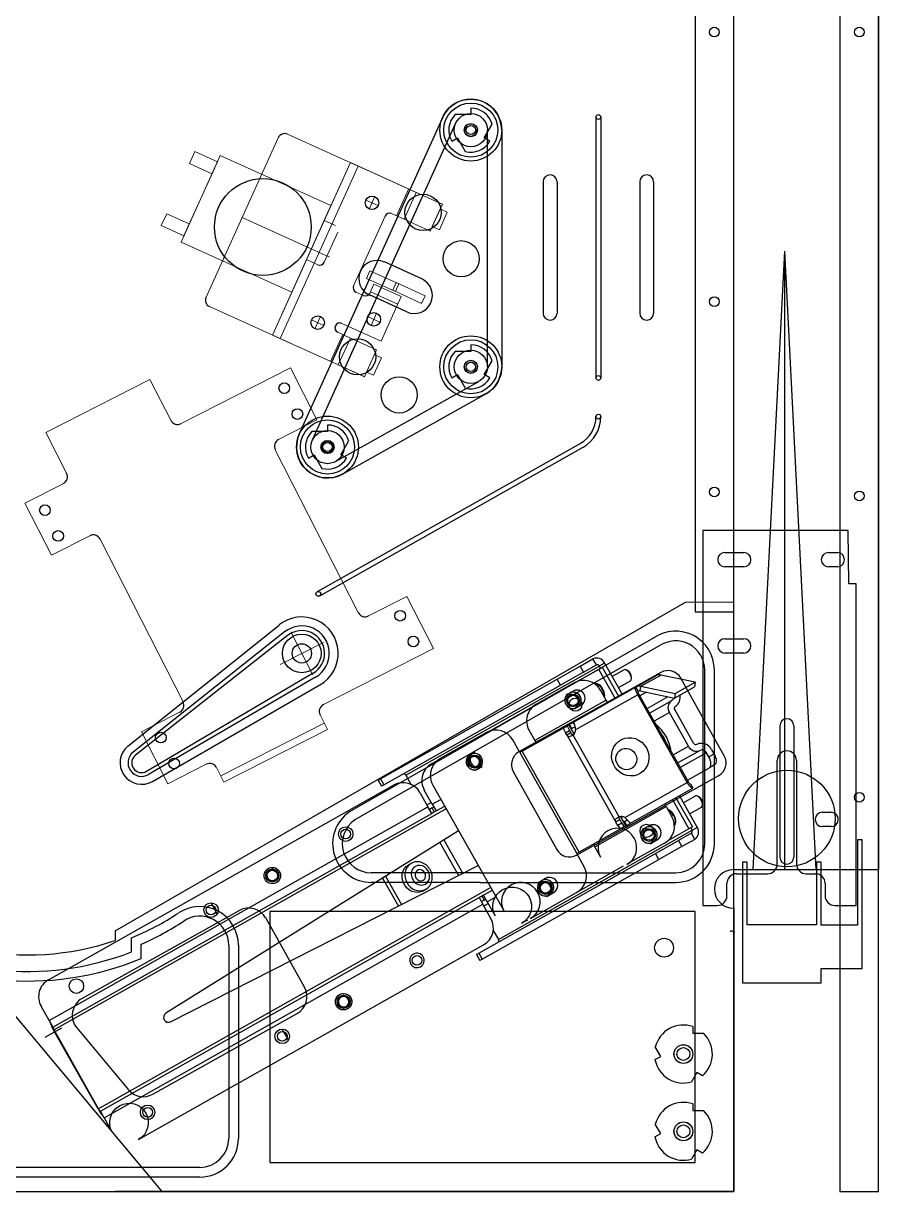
# Model space of a CAD drawing. Header units: metres. Extents: x 0 to 20.2, y 0 to 42.
# Drawn here: x 9.19 to 20.25, y 0 to 15.11 of the extents above; entities that cross this region are included whole.
import ezdxf

# ---------------------------------------------------------------- set-up
doc = ezdxf.new("R2010")
doc.units = ezdxf.units.M
for name, color, linetype in [('3_250BIT_500TAB', 5, 'Continuous'), ('5_250BIT_250SPEC', 5, 'Continuous'), ('6_125BIT_500DEP', 5, 'Continuous'), ('7_VCARVE_BIT', 5, 'Continuous'), ('7A_1250BALL', 5, 'Continuous'), ('DF_COMP', 4, 'Continuous'), ('X_ROLLOVER', 4, 'Continuous'), ('Z0_LOWERTHIRD', 4, 'Continuous'), ('Z0_TOPCOMP', 6, 'Continuous'), ('Z0_WOODOUTLINE', 5, 'Continuous'), ('Z_TATTOOMYSTIQUE', 37, 'Continuous')]:
    doc.layers.add(name, color=color, linetype=linetype)

msp = doc.modelspace()

# ---------------------------------------------------------------- linework, layer by layer
at = {"layer": '3_250BIT_500TAB', "color": 5, "linetype": 'Continuous', "lineweight": 25}
msp.add_circle((12.789, 6.963), 0.25, dxfattribs=at)
at = {"layer": '5_250BIT_250SPEC', "color": 5, "linetype": 'Continuous', "lineweight": 25}
for p, q in [((17.435, 6.716), (15.597, 5.689)), ((18.253, 5.637), (17.69, 6.644)), ((15.525, 5.433), (16.088, 4.426)), ((16.343, 4.354), (18.181, 5.381)), ((11.981, 3.636), (9.947, 2.498)), ((12.823, 2.643), (12.322, 3.54)), ((10.861, 1.26), (12.727, 2.303)), ((9.877, 2.12), (10.547, 1.318))]:
    msp.add_line(p, q, dxfattribs=at)
for centre, radius, start, end in [((17.526, 6.552), 0.188, 29.2093, 119.2093), ((15.689, 5.525), 0.188, 119.2093, -150.7907), ((18.089, 5.545), 0.188, -60.7907, 29.2093), ((16.252, 4.518), 0.188, -150.7907, -60.7907), ((12.103, 3.418), 0.25, 29.2092, 119.2092), ((12.605, 2.521), 0.25, -60.7908, 29.2092), ((10.069, 2.28), 0.25, 119.2092, -140.1104), ((10.739, 1.478), 0.25, -140.1104, -60.7908)]:
    msp.add_arc(centre, radius, start, end, dxfattribs=at)
at = {"layer": '6_125BIT_500DEP', "color": 5, "linetype": 'Continuous', "lineweight": 25}
for p, q in [((18.973, 6.027), (18.973, 4.327)), ((19.153, 6.027), (19.153, 4.327))]:
    msp.add_line(p, q, dxfattribs=at)
for centre in [(16.328, 6.3), (15.021, 5.563), (17.249, 4.667), (12.408, 4.089), (15.942, 3.93), (13.33, 2.456)]:
    msp.add_circle(centre, 0.085, dxfattribs=at)
for centre, start, end in [((19.063, 6.027), 0, 180), ((19.063, 4.327), 180, 0)]:
    msp.add_arc(centre, 0.09, start, end, dxfattribs=at)
at = {"layer": '7_VCARVE_BIT', "color": 5, "linetype": 'Continuous', "lineweight": 25}
for centre in [(13.357, 4.625), (11.615, 3.642), (14.278, 2.991), (12.536, 2.009), (10.795, 1.026)]:
    msp.add_circle(centre, 0.0625, dxfattribs=at)
at = {"layer": '7A_1250BALL', "color": 5, "linetype": 'Continuous', "lineweight": 25}
msp.add_circle((19.063, 4.827), 0.625, dxfattribs=at)
at = {"layer": 'DF_COMP', "color": 4, "linetype": 'Continuous', "lineweight": 25}
for p, q in [((18.57, 7.06), (18.57, 7.06)), ((18.57, 7.06), (18.57, 7.06)), ((19.035, 5.702), (19.035, 5.702)), ((19.035, 5.702), (19.035, 5.702)), ((18.332, 3.368), (18.329, 3.365)), ((18.34, 3.369), (18.332, 3.368)), ((18.351, 3.368), (18.34, 3.369)), ((18.363, 3.364), (18.351, 3.368)), ((18.376, 3.358), (18.363, 3.364)), ((18.386, 3.359), (18.377, 3.357)), ((18.387, 3.351), (18.386, 3.359)), ((9.679, 2.116), (9.463, 1.992))]:
    msp.add_line(p, q, dxfattribs=at)
at = {"layer": 'X_ROLLOVER', "color": 6, "linetype": 'Continuous', "lineweight": 25}
for p, q in [((10.542, 5.766), (12.495, 7.33)), ((12.566, 7.241), (10.606, 5.686)), ((12.605, 7.193), (10.637, 5.648)), ((12.936, 6.707), (10.78, 5.437)), ((12.967, 6.654), (10.805, 5.395)), ((10.856, 5.306), (13.024, 6.555))]:
    msp.add_line(p, q, dxfattribs=at)
msp.add_circle((12.789, 6.963), 0.125, dxfattribs=at)
for centre, radius, start, end in [((12.789, 6.963), 0.471, -60.073, 128.693), ((12.789, 6.963), 0.356, -60.073, 128.693), ((12.789, 6.963), 0.295, -60.073, 128.693), ((10.717, 5.548), 0.279, 128.693, -60.073), ((10.717, 5.548), 0.176, 128.693, -60.073), ((10.717, 5.548), 0.128, 128.693, -60.073)]:
    msp.add_arc(centre, radius, start, end, dxfattribs=at)
at = {"layer": 'Z0_LOWERTHIRD', "color": 4, "linetype": 'Continuous', "lineweight": 25}
for p, q in [((14.975, 13.932), (14.772, 13.932)), ((14.975, 14.017), (14.975, 13.932)), ((15.148, 13.632), (15.25, 13.808)), ((14.728, 13.59), (14.802, 13.632)), ((14.802, 13.632), (14.903, 13.456)), ((15.222, 13.59), (15.148, 13.632)), ((14.975, 10.955), (14.975, 10.87)), ((14.975, 10.87), (14.772, 10.87)), ((15.148, 10.57), (15.25, 10.746)), ((14.728, 10.527), (14.802, 10.57)), ((14.802, 10.57), (14.903, 10.394)), ((15.222, 10.527), (15.148, 10.57)), ((13.121, 9.832), (12.918, 9.832)), ((13.121, 9.917), (13.121, 9.832)), ((13.294, 9.532), (13.395, 9.708)), ((12.874, 9.49), (12.947, 9.532)), ((12.947, 9.532), (13.049, 9.356)), ((13.367, 9.49), (13.294, 9.532))]:
    msp.add_line(p, q, dxfattribs=at)
at = {"layer": 'Z0_LOWERTHIRD', "color": 34, "linetype": 'Continuous', "lineweight": 25}
for p, q in [((14.92, 13.804), (14.888, 13.709)), ((15.062, 13.755), (15.03, 13.66))]:
    msp.add_line(p, q, dxfattribs=at)
at = {"layer": 'Z0_LOWERTHIRD', "color": 6, "linetype": 'Continuous', "lineweight": 25}
for p, q in [((16.594, 13.901), (16.594, 10.526)), ((16.656, 13.901), (16.656, 10.526)), ((16.392, 9.68), (12.988, 7.759)), ((16.423, 9.626), (13.019, 7.705)), ((10.375, 3.375), (17.75, 7.625)), ((18.375, 0), (18.375, 7.625)), ((17.342, 7.162), (13.405, 4.912)), ((17.413, 7.059), (13.475, 4.809)), ((18, 4.5), (18, 6.75)), ((18.125, 4.5), (18.125, 6.75)), ((15.094, 4.125), (13.688, 4.125)), ((15.094, 4.125), (17.625, 4.125)), ((15.094, 4), (13.688, 4)), ((15.094, 4), (17.625, 4)), ((12.375, 3.625), (12.375, 0.375)), ((17.875, 3.625), (12.375, 3.625)), ((17.875, 0.375), (17.875, 3.625)), ((10.375, 3.375), (10.375, 3.25)), ((18.375, 3.375), (18.375, 0)), ((10.585, 3.1), (10.585, 3.283)), ((10.71, 3.016), (10.71, 3.2)), ((11.844, 3.188), (11.844, 2)), ((11.969, 3.188), (11.969, 2)), ((11.844, 2), (11.844, 0.688)), ((11.969, 2), (11.969, 0.688)), ((11.469, 0.312), (8.906, 0.312)), ((12.375, 0.375), (17.875, 0.375)), ((11.469, 0.188), (8.906, 0.188)), ((0, 0), (18.375, 0)), ((18.375, 0), (10.375, 0))]:
    msp.add_line(p, q, dxfattribs=at)
at = {"layer": 'Z0_LOWERTHIRD', "color": 4, "linetype": 'Continuous', "lineweight": 5}
for p, q in [((11.55, 11.57), (12.482, 13.632)), ((13.651, 13.205), (12.604, 13.678)), ((11.335, 13.299), (11.405, 13.454)), ((11.405, 13.454), (11.697, 13.322)), ((11.227, 12.282), (11.734, 13.404)), ((11.697, 13.322), (11.627, 13.167)), ((11.734, 13.404), (13.166, 12.756)), ((13.417, 13.311), (12.408, 11.081)), ((13.417, 13.311), (13.078, 12.563)), ((14.269, 12.925), (13.417, 13.311)), ((14.614, 12.769), (13.417, 13.311)), ((11.662, 13.245), (11.299, 12.442)), ((11.627, 13.167), (11.335, 13.299)), ((13.516, 13.266), (12.508, 11.036)), ((13.733, 12.871), (13.66, 12.711)), ((14.17, 12.97), (14.013, 12.623)), ((14.269, 12.925), (14.113, 12.578)), ((14.269, 12.925), (14.113, 12.578)), ((14.607, 12.772), (14.269, 12.925)), ((13.166, 12.756), (12.659, 11.635)), ((13.776, 12.755), (13.617, 12.827)), ((13.66, 12.711), (13.66, 12.711)), ((13.66, 12.711), (13.66, 12.711)), ((13.678, 12.751), (13.678, 12.751)), ((13.678, 12.751), (13.678, 12.751)), ((14.45, 12.426), (14.607, 12.772)), ((14.58, 12.713), (14.477, 12.485)), ((14.671, 12.672), (14.58, 12.713)), ((10.972, 12.496), (11.042, 12.651)), ((11.042, 12.651), (11.334, 12.519)), ((13.147, 12.09), (12.016, 12.601)), ((13.078, 12.563), (13.224, 12.497)), ((13.866, 12.62), (13.458, 11.719)), ((14.113, 12.578), (13.95, 12.652)), ((14.113, 12.578), (14.45, 12.426)), ((14.568, 12.444), (14.671, 12.672)), ((11.264, 12.364), (10.972, 12.496)), ((11.334, 12.519), (11.264, 12.364)), ((13.256, 12.413), (13.079, 12.022)), ((14.477, 12.485), (14.568, 12.444)), ((12.659, 11.635), (11.227, 12.282)), ((12.912, 12.196), (12.855, 12.221)), ((12.85, 12.057), (12.408, 11.081)), ((12.995, 11.991), (12.85, 12.057)), ((12.028, 11.909), (12.028, 11.909)), ((12.028, 11.909), (12.028, 11.909)), ((13.668, 11.624), (13.721, 11.741)), ((14.031, 11.481), (13.676, 11.642)), ((13.721, 11.741), (14.076, 11.581)), ((13.49, 11.635), (13.584, 11.593)), ((14.076, 11.581), (13.815, 11.003)), ((12.643, 10.975), (11.596, 11.448)), ((13.756, 11.363), (13.684, 11.203)), ((13.075, 11.205), (12.915, 11.277)), ((13.031, 11.321), (12.959, 11.161)), ((12.977, 11.2), (12.977, 11.2)), ((12.977, 11.2), (12.977, 11.2)), ((13.224, 11.2), (13.224, 11.2)), ((13.308, 11.232), (13.815, 11.003)), ((13.799, 11.247), (13.64, 11.319)), ((13.684, 11.203), (13.684, 11.203)), ((13.684, 11.203), (13.684, 11.203)), ((13.701, 11.242), (13.701, 11.242)), ((13.701, 11.242), (13.701, 11.242)), ((12.408, 11.081), (13.605, 10.539)), ((13.261, 10.695), (12.408, 11.081)), ((12.959, 11.161), (12.959, 11.161)), ((12.959, 11.161), (12.959, 11.161)), ((13.161, 10.74), (13.319, 11.087)), ((13.255, 11.116), (13.418, 11.042)), ((13.418, 11.042), (13.261, 10.695)), ((13.418, 11.042), (13.261, 10.695)), ((13.755, 10.889), (13.418, 11.042)), ((13.598, 10.542), (13.755, 10.889)), ((13.728, 10.83), (13.625, 10.602)), ((13.716, 10.56), (13.819, 10.788)), ((13.819, 10.788), (13.728, 10.83)), ((13.261, 10.695), (13.598, 10.542)), ((13.625, 10.602), (13.716, 10.56)), ((13.408, 10.571), (13.408, 10.571)), ((13.408, 10.571), (13.408, 10.571))]:
    msp.add_line(p, q, dxfattribs=at)
at = {"layer": 'Z0_LOWERTHIRD', "color": 5, "linetype": 'Continuous', "lineweight": 25}
for p, q in [((15.91, 13.063), (15.91, 11.363)), ((16.09, 13.063), (16.09, 11.363)), ((17.16, 13.063), (17.16, 11.363)), ((17.34, 13.063), (17.34, 11.363)), ((14.341, 11.807), (13.857, 12.026)), ((14.147, 11.38), (13.663, 11.599))]:
    msp.add_line(p, q, dxfattribs=at)
at = {"layer": 'Z0_LOWERTHIRD', "color": 6, "linetype": 'Continuous', "lineweight": 5}
for p, q in [((13.626, 11.813), (13.671, 11.912)), ((13.999, 11.644), (13.626, 11.813)), ((13.671, 11.912), (14.044, 11.744)), ((13.965, 11.66), (14.01, 11.759)), ((14.338, 11.491), (13.965, 11.66)), ((14.044, 11.744), (13.999, 11.644)), ((14.01, 11.759), (14.383, 11.59)), ((14.383, 11.59), (14.338, 11.491)), ((18.375, 7.625), (17.75, 7.625))]:
    msp.add_line(p, q, dxfattribs=at)
at = {"layer": 'Z0_LOWERTHIRD', "color": 2, "linetype": 'Continuous', "lineweight": 25}
for centre, radius in [((14.975, 13.732), 0.4), ((14.975, 13.732), 0.215), ((14.975, 10.67), 0.4), ((14.975, 10.67), 0.215), ((13.121, 9.632), 0.4), ((13.121, 9.632), 0.215)]:
    msp.add_circle(centre, radius, dxfattribs=at)
at = {"layer": 'Z0_LOWERTHIRD', "color": 6, "linetype": 'Continuous', "lineweight": 25}
for centre in [(14.975, 13.732), (14.975, 10.67), (13.121, 9.632)]:
    msp.add_circle(centre, 0.35, dxfattribs=at)
at = {"layer": 'Z0_LOWERTHIRD', "color": 4, "linetype": 'Continuous', "lineweight": 25}
for centre, radius in [((14.975, 13.732), 0.085), ((14.975, 13.732), 0.059), ((12.285, 12.479), 0.626), ((13.697, 12.791), 0.0876), ((13.72, 11.283), 0.0876), ((12.995, 11.241), 0.0876), ((14.975, 10.67), 0.085), ((14.975, 10.67), 0.059), ((12.562, 10.393), 0.069), ((12.732, 10.059), 0.069), ((13.121, 9.632), 0.085), ((13.121, 9.632), 0.059), ((9.467, 8.816), 0.069), ((9.637, 8.482), 0.069), ((14.061, 7.45), 0.069), ((14.232, 7.116), 0.069), ((10.966, 5.873), 0.069), ((11.137, 5.539), 0.069)]:
    msp.add_circle(centre, radius, dxfattribs=at)
at = {"layer": 'Z0_LOWERTHIRD', "color": 5, "linetype": 'Continuous', "lineweight": 25}
for centre, radius in [((14.975, 13.732), 0.0825), ((14.357, 12.668), 0.234), ((14.85, 12.068), 0.234), ((13.511, 10.799), 0.234), ((14.975, 10.67), 0.0825), ((14.048, 10.306), 0.234), ((13.121, 9.632), 0.0825)]:
    msp.add_circle(centre, radius, dxfattribs=at)
at = {"layer": 'Z0_LOWERTHIRD', "color": 37, "linetype": 'Continuous', "lineweight": 25}
msp.add_circle((13.121, 9.632), 0.075, dxfattribs=at)
at = {"layer": 'Z0_LOWERTHIRD', "color": 4, "linetype": 'Continuous', "lineweight": 25}
for centre, radius, start, end in [((14.975, 13.732), 0.285, 135.4321, -150), ((14.975, 13.732), 0.285, 15.4321, 90), ((12.566, 13.594), 0.0921, 65.6633, 155.6633), ((14.975, 13.732), 0.285, -104.5679, -30), ((13.924, 12.594), 0.0636, 65.6633, 155.6633), ((13.021, 12.049), 0.0636, -114.3367, -24.3367), ((13.516, 11.693), 0.0636, 155.6633, -114.3367), ((11.634, 11.532), 0.0921, 155.6633, -114.3367), ((13.61, 11.65), 0.0636, -114.3367, -24.3367), ((13.281, 11.174), 0.0636, 65.6633, -114.3367), ((14.975, 10.67), 0.285, 15.4321, 90), ((14.975, 10.67), 0.285, 135.4321, -150), ((14.975, 10.67), 0.285, -104.5679, -30), ((11.182, 10.025), 0.1, -153, -63), ((13.121, 9.632), 0.285, 135.4321, -150), ((13.121, 9.632), 0.285, 15.4321, 90), ((12.535, 9.641), 0.1, 117, -153), ((13.121, 9.632), 0.285, -104.5679, -30), ((9.657, 9.248), 0.1, -63, 27), ((10.091, 8.396), 0.1, 27, 117), ((13.607, 7.536), 0.1, -153, -63), ((11.164, 6.291), 0.1, -63, 27), ((13.114, 6.212), 0.1, 117, -153), ((11.598, 5.439), 0.1, 27, 117)]:
    msp.add_arc(centre, radius, start, end, dxfattribs=at)
at = {"layer": 'Z0_LOWERTHIRD', "color": 5, "linetype": 'Continuous', "lineweight": 25}
for centre, radius, start, end in [((16, 13.063), 0.09, 0, 180), ((17.25, 13.063), 0.09, 0, 180), ((13.76, 11.812), 0.234, 65.6633, -114.3367), ((14.244, 11.593), 0.234, -114.3367, 65.6633), ((16, 11.363), 0.09, 180, 0), ((17.25, 11.363), 0.09, 180, 0)]:
    msp.add_arc(centre, radius, start, end, dxfattribs=at)
at = {"layer": 'Z0_LOWERTHIRD', "color": 6, "linetype": 'Continuous', "lineweight": 25}
for centre, radius, start, end in [((16.197, 10.026), 0.397, -60.5615, 0), ((16.197, 10.026), 0.459, -60.5615, 0), ((17.625, 6.75), 0.5, 0, 124.439), ((17.625, 6.75), 0.375, 0, 124.439), ((13.688, 4.5), 0.5, 124.439, -90), ((13.688, 4.5), 0.375, 124.439, -90), ((17.625, 4.5), 0.5, -90, 0), ((17.625, 4.5), 0.375, -90, 0), ((9.246, 6.544), 3.482, -131.5331, -71.0868), ((11.469, 3.188), 0.5, 0, 123.5087), ((9.246, 6.544), 3.695, -123.9059, -68.7532), ((9.246, 6.544), 3.526, -67.6796, -56.4913), ((9.246, 6.544), 3.651, -66.3579, -56.4913), ((11.469, 3.188), 0.375, 0, 123.5087), ((9.246, 6.544), 3.82, -123.9059, -67.4648), ((11.469, 0.688), 0.375, -90, 0), ((11.469, 0.688), 0.5, -90, 0)]:
    msp.add_arc(centre, radius, start, end, dxfattribs=at)
at = {"layer": 'Z0_TOPCOMP', "color": 6, "linetype": 'Continuous', "lineweight": 25}
for p, q in [((19.75, 42), (19.75, 0)), ((20.25, 0), (20.25, 42)), ((17.875, 32), (17.875, 7.5)), ((18.375, 7.5), (18.375, 32)), ((17.875, 7.5), (18.375, 7.5)), ((19.75, 0), (20.25, 0))]:
    msp.add_line(p, q, dxfattribs=at)
at = {"layer": 'Z0_TOPCOMP', "color": 37, "linetype": 'Continuous', "lineweight": 25}
for p, q in [((12.756, 9.797), (14.611, 13.897)), ((15.375, 13.732), (15.375, 10.67)), ((13.316, 9.283), (15.17, 10.321))]:
    msp.add_line(p, q, dxfattribs=at)
at = {"layer": 'Z0_TOPCOMP', "color": 2, "linetype": 'Continuous', "lineweight": 25}
for p, q in [((12.756, 9.797), (14.611, 13.897)), ((14.779, 13.821), (12.925, 9.721)), ((15.19, 10.67), (15.19, 13.732)), ((15.375, 13.732), (15.375, 10.67)), ((13.226, 9.444), (15.08, 10.482)), ((13.316, 9.283), (15.17, 10.321))]:
    msp.add_line(p, q, dxfattribs=at)
at = {"layer": 'Z0_TOPCOMP', "color": 6, "linetype": 'Continuous', "lineweight": 25}
for centre in [(16.625, 13.901), (16.625, 10.526), (16.625, 10.026), (13.003, 7.732)]:
    msp.add_circle(centre, 0.0312, dxfattribs=at)
at = {"layer": 'Z0_TOPCOMP', "color": 37, "linetype": 'Continuous', "lineweight": 25}
for centre, start, end in [((14.975, 13.732), 0, 155.6633), ((14.975, 10.67), -60.7714, 0), ((13.121, 9.632), 155.6633, -60.7714)]:
    msp.add_arc(centre, 0.4, start, end, dxfattribs=at)
at = {"layer": 'Z0_WOODOUTLINE', "color": 5, "linetype": 'Continuous', "lineweight": 25}
for p, q in [((20.25, 42), (20.25, 4.165)), ((18.375, 4.165), (20.25, 4.165)), ((18.375, 3.665), (18.375, 0)), ((8.734, 2.684), (10.977, 0)), ((10.977, 0), (18.375, 0))]:
    msp.add_line(p, q, dxfattribs=at)
at = {"layer": 'Z0_WOODOUTLINE', "color": 6, "linetype": 'Continuous', "lineweight": 25}
for p in [(18.629, 4.165), (19.035, 4.165), (19.441, 4.165)]:
    msp.add_line(p, (19.035, 12.165), dxfattribs=at)
at = {"layer": 'Z0_WOODOUTLINE', "color": 4, "linetype": 'Continuous', "lineweight": 25}
for p, q in [((17.846, 2.135), (17.846, 2.05)), ((17.846, 2.05), (17.985, 2.05)), ((17.431, 1.75), (17.361, 1.871)), ((17.357, 1.708), (17.431, 1.75)), ((17.898, 1.54), (17.828, 1.42)), ((17.972, 1.498), (17.898, 1.54)), ((17.846, 1.135), (17.846, 1.05)), ((17.846, 1.05), (17.985, 1.05)), ((17.431, 0.75), (17.361, 0.871)), ((17.357, 0.708), (17.431, 0.75)), ((17.898, 0.54), (17.828, 0.42)), ((17.972, 0.498), (17.898, 0.54))]:
    msp.add_line(p, q, dxfattribs=at)
at = {"layer": 'Z0_WOODOUTLINE', "color": 5, "linetype": 'Continuous', "lineweight": 25}
for centre, radius in [((18.125, 15), 0.0625), ((20, 15), 0.0625), ((18.125, 11.513), 0.0625), ((18.125, 9.052), 0.0625), ((20, 9), 0.0625), ((20, 5.102), 0.0625), ((17.475, 3.155), 0.122), ((17.725, 1.78), 0.122), ((17.725, 0.78), 0.122)]:
    msp.add_circle(centre, radius, dxfattribs=at)
at = {"layer": 'Z0_WOODOUTLINE', "color": 4, "linetype": 'Continuous', "lineweight": 25}
for centre, radius in [((17.725, 1.78), 0.121), ((17.725, 1.78), 0.0835), ((17.725, 0.78), 0.121), ((17.725, 0.78), 0.0835)]:
    msp.add_circle(centre, radius, dxfattribs=at)
at = {"layer": 'Z0_WOODOUTLINE', "color": 5, "linetype": 'Continuous', "lineweight": 25}
msp.add_arc((18.375, 3.915), 0.25, 90, -90, dxfattribs=at)
at = {"layer": 'Z0_WOODOUTLINE', "color": 4, "linetype": 'Continuous', "lineweight": 25}
for centre, start, end in [((17.725, 1.78), 71.1354, 166.023), ((17.725, 1.78), -48.8646, 46.023), ((17.725, 1.78), -168.8646, -73.977), ((17.725, 0.78), 71.1354, 166.023), ((17.725, 0.78), -48.8646, 46.023), ((17.725, 0.78), -168.8646, -73.977)]:
    msp.add_arc(centre, 0.375, start, end, dxfattribs=at)
at = {"layer": 'Z_TATTOOMYSTIQUE', "color": 4, "linetype": 'Continuous', "lineweight": 5}
for p, q in [((12.641, 10.656), (11.228, 9.935)), ((12.641, 10.656), (12.984, 9.982)), ((9.478, 9.819), (10.825, 10.505)), ((10.825, 10.505), (11.093, 9.979)), ((12.489, 9.73), (12.984, 9.982)), ((9.746, 9.293), (9.478, 9.819)), ((13.518, 7.491), (12.446, 9.596)), ((9.703, 9.158), (9.208, 8.906)), ((9.551, 8.233), (9.208, 8.906)), ((9.551, 8.233), (10.046, 8.485)), ((11.253, 6.337), (10.18, 8.441)), ((14.148, 7.699), (13.653, 7.447)), ((14.491, 7.026), (14.148, 7.699)), ((13.068, 7.105), (12.51, 6.821)), ((12.931, 6.684), (12.647, 7.241)), ((13.068, 6.301), (14.491, 7.026)), ((11.209, 6.202), (10.714, 5.95)), ((11.74, 5.38), (13.078, 6.062)), ((13.12, 5.979), (13.025, 6.166)), ((11.057, 5.276), (10.714, 5.95)), ((11.782, 5.298), (13.12, 5.979)), ((11.057, 5.276), (11.552, 5.529)), ((11.687, 5.485), (11.782, 5.298))]:
    msp.add_line(p, q, dxfattribs=at)
at = {"layer": 'Z_TATTOOMYSTIQUE', "color": 4, "linetype": 'Continuous', "lineweight": 25}
for p, q in [((19.858, 8.552), (17.978, 8.552)), ((17.978, 8.552), (17.978, 3.702)), ((19.865, 7.862), (19.858, 8.552)), ((18.168, 8.175), (18.168, 8.175)), ((18.261, 8.267), (18.506, 8.267)), ((18.598, 8.175), (18.598, 8.175)), ((19.508, 8.175), (19.508, 8.175)), ((19.601, 8.267), (19.716, 8.267)), ((19.808, 8.175), (19.808, 8.175)), ((18.506, 8.082), (18.261, 8.082)), ((19.716, 8.082), (19.601, 8.082)), ((19.958, 7.862), (19.865, 7.862)), ((19.958, 3.702), (19.958, 7.862)), ((18.261, 7.152), (18.506, 7.152)), ((18.386, 7.197), (18.386, 7.197)), ((18.506, 6.967), (18.261, 6.967)), ((16.389, 6.797), (16.555, 6.891)), ((16.434, 6.719), (16.6, 6.813)), ((16.6, 6.813), (16.555, 6.891)), ((16.705, 6.838), (16.637, 6.799)), ((16.705, 6.838), (16.936, 6.428)), ((14.133, 5.387), (16.637, 6.799)), ((16.092, 6.63), (16.389, 6.797)), ((16.434, 6.719), (16.136, 6.551)), ((16.632, 6.756), (16.358, 6.602)), ((16.389, 6.797), (16.434, 6.719)), ((16.677, 6.782), (16.632, 6.756)), ((16.846, 6.377), (16.632, 6.756)), ((16.637, 6.799), (16.654, 6.769)), ((16.891, 6.403), (16.677, 6.782)), ((16.958, 6.75), (16.803, 6.663)), ((16.959, 6.751), (16.958, 6.75)), ((16.973, 6.753), (16.959, 6.751)), ((16.99, 6.747), (16.973, 6.753)), ((17.003, 6.741), (16.986, 6.749)), ((17.008, 6.733), (16.99, 6.747)), ((17.024, 6.714), (17.008, 6.733)), ((17.038, 6.691), (17.024, 6.714)), ((17.048, 6.667), (17.038, 6.691)), ((17.052, 6.643), (17.048, 6.667)), ((17.052, 6.632), (17.054, 6.651)), ((17.111, 6.527), (17.37, 6.673)), ((17.175, 6.537), (17.435, 6.683)), ((17.879, 6.59), (17.435, 6.683)), ((13.806, 5.34), (16.092, 6.63)), ((13.85, 5.261), (16.136, 6.551)), ((16.312, 6.582), (15.825, 6.307)), ((16.136, 6.551), (16.092, 6.63)), ((17.111, 6.527), (16.301, 6.07)), ((16.594, 6.573), (16.579, 6.568)), ((16.594, 6.573), (16.58, 6.568)), ((16.594, 6.573), (16.582, 6.569)), ((16.613, 6.57), (16.594, 6.573)), ((16.613, 6.57), (16.594, 6.573)), ((16.613, 6.57), (16.594, 6.573)), ((16.633, 6.559), (16.613, 6.57)), ((16.633, 6.559), (16.613, 6.57)), ((16.633, 6.559), (16.613, 6.57)), ((16.653, 6.542), (16.633, 6.559)), ((16.653, 6.542), (16.633, 6.559)), ((16.653, 6.542), (16.633, 6.559)), ((16.672, 6.518), (16.653, 6.542)), ((16.672, 6.519), (16.653, 6.542)), ((16.672, 6.519), (16.653, 6.542)), ((16.688, 6.492), (16.672, 6.519)), ((16.688, 6.492), (16.672, 6.519)), ((16.688, 6.492), (16.672, 6.518)), ((16.884, 6.52), (17.039, 6.607)), ((17.039, 6.607), (17.043, 6.611)), ((17.043, 6.611), (17.05, 6.624)), ((17.05, 6.624), (17.052, 6.643)), ((17.105, 6.515), (17.107, 6.523)), ((17.105, 6.504), (17.105, 6.515)), ((17.107, 6.491), (17.105, 6.504)), ((17.107, 6.523), (17.111, 6.527)), ((17.14, 6.475), (17.111, 6.527)), ((17.166, 6.478), (17.175, 6.537)), ((17.175, 6.537), (17.619, 6.444)), ((17.61, 6.385), (17.87, 6.532)), ((17.619, 6.444), (17.879, 6.59)), ((17.879, 6.59), (17.87, 6.532)), ((16.727, 6.356), (15.803, 5.835)), ((16.208, 6.425), (16.298, 6.476)), ((17.135, 6.426), (16.331, 5.972)), ((16.727, 6.356), (16.653, 6.487)), ((16.699, 6.464), (16.688, 6.492)), ((16.7, 6.464), (16.688, 6.492)), ((16.7, 6.464), (16.688, 6.492)), ((16.706, 6.436), (16.699, 6.464)), ((16.706, 6.436), (16.7, 6.464)), ((16.706, 6.436), (16.7, 6.464)), ((16.704, 6.397), (16.707, 6.412)), ((16.704, 6.397), (16.707, 6.412)), ((16.704, 6.397), (16.707, 6.412)), ((16.707, 6.412), (16.706, 6.436)), ((16.707, 6.412), (16.706, 6.436)), ((16.707, 6.412), (16.706, 6.436)), ((16.746, 6.321), (16.727, 6.356)), ((17.112, 6.476), (17.107, 6.491)), ((17.118, 6.46), (17.112, 6.476)), ((17.125, 6.443), (17.118, 6.46)), ((17.135, 6.426), (17.125, 6.443)), ((17.15, 6.434), (17.135, 6.426)), ((17.773, 5.293), (17.135, 6.426)), ((17.138, 6.47), (17.139, 6.473)), ((17.138, 6.466), (17.138, 6.47)), ((17.139, 6.461), (17.138, 6.466)), ((17.139, 6.473), (17.14, 6.475)), ((17.141, 6.455), (17.139, 6.461)), ((17.143, 6.448), (17.141, 6.455)), ((17.146, 6.441), (17.143, 6.448)), ((17.15, 6.434), (17.146, 6.441)), ((17.789, 5.302), (17.15, 6.434)), ((17.248, 6.461), (17.162, 6.412)), ((17.166, 6.478), (17.61, 6.385)), ((17.254, 6.249), (17.527, 6.403)), ((17.287, 6.191), (17.576, 6.354)), ((17.576, 6.354), (17.576, 6.354)), ((17.619, 6.444), (17.61, 6.385)), ((15.209, 5.953), (15.784, 6.278)), ((16.401, 6.293), (16.311, 6.243)), ((17.544, 6.197), (17.346, 6.086)), ((17.789, 5.762), (17.544, 6.197)), ((17.857, 5.8), (17.612, 6.235)), ((17.62, 6.276), (17.62, 6.276)), ((16.301, 6.07), (16.253, 6.043)), ((16.314, 6.047), (16.301, 6.07)), ((15.177, 5.938), (14.578, 5.601)), ((15.64, 5.697), (16.168, 5.995)), ((15.73, 5.966), (15.803, 5.835)), ((16.168, 5.995), (16.22, 6.025)), ((16.168, 5.995), (16.2, 5.937)), ((16.2, 5.937), (16.252, 5.966)), ((16.215, 5.909), (16.267, 5.938)), ((16.215, 5.909), (16.851, 4.781)), ((16.243, 6.037), (16.22, 6.025)), ((16.22, 6.025), (16.252, 5.966)), ((16.247, 6.04), (16.243, 6.037)), ((16.31, 5.918), (16.243, 6.037)), ((16.243, 6.037), (16.243, 6.037)), ((16.243, 6.037), (16.31, 5.918)), ((16.253, 6.043), (16.247, 6.04)), ((16.276, 5.987), (16.247, 6.04)), ((16.282, 5.991), (16.253, 6.043)), ((16.276, 5.987), (16.273, 5.985)), ((16.282, 5.991), (16.276, 5.987)), ((16.323, 6.014), (16.282, 5.991)), ((16.895, 4.848), (16.298, 5.906)), ((16.304, 5.929), (16.324, 5.94)), ((17.454, 5.896), (17.47, 5.869)), ((15.61, 5.68), (15.518, 5.843)), ((15.803, 5.835), (15.823, 5.801)), ((16.808, 5.712), (16.827, 5.754)), ((16.827, 5.754), (16.853, 5.792)), ((16.853, 5.792), (16.886, 5.823)), ((16.886, 5.823), (16.925, 5.848)), ((16.925, 5.848), (16.967, 5.864)), ((16.967, 5.864), (17.012, 5.871)), ((17.012, 5.871), (17.058, 5.87)), ((17.058, 5.87), (17.104, 5.86)), ((17.104, 5.86), (17.146, 5.841)), ((17.146, 5.841), (17.185, 5.815)), ((17.185, 5.815), (17.219, 5.781)), ((17.219, 5.781), (17.246, 5.742)), ((17.47, 5.869), (17.485, 5.841)), ((17.592, 5.65), (17.789, 5.762)), ((17.896, 5.786), (17.896, 5.786)), ((15.022, 5.684), (14.933, 5.634)), ((15.64, 5.697), (15.61, 5.68)), ((15.61, 5.68), (16.347, 4.374)), ((16.378, 4.391), (15.64, 5.697)), ((16.796, 5.62), (16.798, 5.667)), ((16.803, 5.573), (16.796, 5.62)), ((16.798, 5.667), (16.808, 5.712)), ((16.851, 5.614), (16.859, 5.648)), ((16.852, 5.579), (16.851, 5.614)), ((16.859, 5.648), (16.874, 5.678)), ((16.874, 5.678), (16.897, 5.703)), ((16.897, 5.703), (16.925, 5.722)), ((16.925, 5.722), (16.957, 5.732)), ((16.957, 5.732), (16.991, 5.734)), ((16.991, 5.734), (17.024, 5.728)), ((17.024, 5.728), (17.056, 5.712)), ((17.056, 5.712), (17.083, 5.69)), ((17.083, 5.69), (17.103, 5.662)), ((17.103, 5.662), (17.117, 5.629)), ((17.117, 5.629), (17.122, 5.595)), ((17.122, 5.595), (17.119, 5.56)), ((17.246, 5.742), (17.265, 5.699)), ((17.265, 5.699), (17.277, 5.653)), ((17.279, 5.606), (17.273, 5.559)), ((17.277, 5.653), (17.279, 5.606)), ((17.94, 5.708), (17.652, 5.545)), ((18.023, 5.678), (17.684, 5.487)), ((17.94, 5.708), (17.941, 5.708)), ((18.054, 5.624), (18.023, 5.678)), ((18.054, 5.624), (18.122, 5.662)), ((18.065, 5.602), (18.054, 5.624)), ((18.073, 5.58), (18.065, 5.602)), ((18.122, 5.662), (18.091, 5.717)), ((18.122, 5.662), (18.132, 5.64)), ((18.132, 5.64), (18.141, 5.618)), ((18.141, 5.618), (18.147, 5.596)), ((18.147, 5.596), (18.149, 5.576)), ((14.468, 5.535), (14.549, 5.581)), ((15.036, 5.451), (15.125, 5.501)), ((16.819, 5.528), (16.803, 5.573)), ((16.842, 5.487), (16.819, 5.528)), ((16.872, 5.451), (16.842, 5.487)), ((16.862, 5.546), (16.852, 5.579)), ((16.879, 5.515), (16.862, 5.546)), ((16.909, 5.42), (16.872, 5.451)), ((16.903, 5.489), (16.879, 5.515)), ((16.932, 5.47), (16.903, 5.489)), ((16.965, 5.459), (16.932, 5.47)), ((16.999, 5.457), (16.965, 5.459)), ((17.032, 5.463), (16.999, 5.457)), ((17.063, 5.478), (17.032, 5.463)), ((17.088, 5.5), (17.063, 5.478)), ((17.107, 5.528), (17.088, 5.5)), ((17.119, 5.56), (17.107, 5.528)), ((17.206, 5.441), (17.17, 5.413)), ((17.236, 5.475), (17.206, 5.441)), ((17.259, 5.515), (17.236, 5.475)), ((17.273, 5.559), (17.259, 5.515)), ((17.776, 5.324), (18.061, 5.484)), ((18.129, 5.522), (18.061, 5.484)), ((18.061, 5.484), (18.07, 5.492)), ((18.07, 5.492), (18.077, 5.504)), ((18.079, 5.558), (18.073, 5.58)), ((18.077, 5.504), (18.081, 5.52)), ((18.081, 5.538), (18.079, 5.558)), ((18.081, 5.52), (18.081, 5.538)), ((18.138, 5.531), (18.129, 5.522)), ((18.145, 5.542), (18.138, 5.531)), ((18.148, 5.558), (18.145, 5.542)), ((18.149, 5.576), (18.148, 5.558)), ((18.938, 4.237), (18.938, 5.577)), ((19.188, 5.577), (19.188, 4.237)), ((13.777, 5.323), (13.806, 5.34)), ((13.777, 5.323), (13.821, 5.245)), ((13.806, 5.34), (13.85, 5.261)), ((14.133, 5.387), (14.199, 5.269)), ((16.95, 5.398), (16.909, 5.42)), ((16.994, 5.383), (16.95, 5.398)), ((16.969, 4.839), (17.773, 5.293)), ((17.04, 5.377), (16.994, 5.383)), ((17.086, 5.38), (17.04, 5.377)), ((17.13, 5.392), (17.086, 5.38)), ((17.17, 5.413), (17.13, 5.392)), ((17.789, 5.302), (17.773, 5.293)), ((17.783, 5.277), (17.773, 5.293)), ((17.793, 5.295), (17.789, 5.302)), ((17.797, 5.289), (17.793, 5.295)), ((9.512, 2.74), (13.976, 5.258)), ((13.85, 5.261), (13.821, 5.245)), ((14.316, 5.163), (14.42, 4.979)), ((14.476, 5.011), (14.373, 5.195)), ((14.483, 5.26), (15.405, 3.627)), ((17.033, 4.761), (17.848, 5.221)), ((17.794, 5.261), (17.783, 5.277)), ((17.805, 5.247), (17.794, 5.261)), ((17.801, 5.284), (17.797, 5.289)), ((17.805, 5.279), (17.801, 5.284)), ((17.809, 5.276), (17.805, 5.279)), ((17.815, 5.236), (17.805, 5.247)), ((17.813, 5.273), (17.809, 5.276)), ((17.816, 5.272), (17.813, 5.273)), ((17.825, 5.227), (17.815, 5.236)), ((17.818, 5.273), (17.816, 5.272)), ((17.818, 5.273), (17.848, 5.221)), ((17.834, 5.222), (17.825, 5.227)), ((17.842, 5.219), (17.834, 5.222)), ((17.848, 5.221), (17.842, 5.219)), ((14.407, 5.002), (14.464, 5.034)), ((14.476, 5.011), (14.588, 5.074)), ((14.476, 5.011), (14.525, 4.925)), ((14.525, 4.925), (14.637, 4.988)), ((17.503, 4.98), (17.483, 5.015)), ((17.583, 5.071), (17.796, 4.692)), ((17.628, 5.096), (17.842, 4.718)), ((17.673, 5.122), (17.904, 4.712)), ((17.879, 5.117), (17.725, 5.03)), ((17.88, 5.118), (17.879, 5.117)), ((17.894, 5.12), (17.88, 5.118)), ((17.911, 5.114), (17.894, 5.12)), ((17.924, 5.108), (17.907, 5.116)), ((17.929, 5.1), (17.911, 5.114)), ((17.946, 5.081), (17.929, 5.1)), ((17.96, 5.058), (17.946, 5.081)), ((17.969, 5.034), (17.96, 5.058)), ((17.964, 4.978), (17.972, 4.991)), ((17.973, 5.01), (17.969, 5.034)), ((17.972, 4.991), (17.973, 5.01)), ((17.973, 4.999), (17.975, 5.018)), ((9.521, 2.215), (14.42, 4.979)), ((9.57, 2.129), (14.469, 4.893)), ((14.656, 4.953), (9.585, 2.092)), ((14.469, 4.893), (14.42, 4.979)), ((14.473, 4.964), (14.439, 4.945)), ((14.502, 4.912), (14.469, 4.893)), ((14.473, 4.964), (14.496, 4.977)), ((14.502, 4.912), (14.473, 4.964)), ((14.525, 4.925), (14.502, 4.912)), ((16.58, 4.459), (17.503, 4.98)), ((16.911, 4.852), (16.98, 4.731)), ((16.98, 4.731), (16.912, 4.852)), ((16.919, 4.84), (16.939, 4.851)), ((17.503, 4.98), (17.577, 4.849)), ((17.534, 4.937), (17.526, 4.939)), ((17.534, 4.937), (17.526, 4.939)), ((17.534, 4.937), (17.526, 4.939)), ((17.554, 4.926), (17.534, 4.937)), ((17.554, 4.926), (17.534, 4.937)), ((17.554, 4.926), (17.534, 4.937)), ((17.574, 4.909), (17.554, 4.926)), ((17.574, 4.909), (17.554, 4.926)), ((17.574, 4.909), (17.554, 4.926)), ((17.593, 4.885), (17.574, 4.909)), ((17.593, 4.885), (17.574, 4.909)), ((17.593, 4.886), (17.574, 4.909)), ((17.609, 4.859), (17.593, 4.886)), ((17.609, 4.859), (17.593, 4.885)), ((17.609, 4.859), (17.593, 4.885)), ((17.597, 4.864), (17.609, 4.838)), ((17.621, 4.831), (17.609, 4.859)), ((17.621, 4.831), (17.609, 4.859)), ((17.621, 4.831), (17.609, 4.859)), ((17.609, 4.838), (17.616, 4.812)), ((17.805, 4.887), (17.96, 4.974)), ((17.96, 4.974), (17.964, 4.978)), ((19.521, 4.907), (19.636, 4.907)), ((16.905, 4.689), (16.378, 4.391)), ((16.904, 4.811), (16.851, 4.782)), ((16.929, 4.768), (16.877, 4.738)), ((16.877, 4.738), (16.905, 4.689)), ((16.957, 4.718), (16.905, 4.689)), ((16.929, 4.768), (16.957, 4.718)), ((16.954, 4.785), (16.951, 4.783)), ((16.954, 4.785), (16.962, 4.789)), ((16.984, 4.733), (16.954, 4.785)), ((16.957, 4.718), (16.98, 4.731)), ((16.962, 4.789), (16.999, 4.81)), ((16.991, 4.737), (16.962, 4.789)), ((16.984, 4.733), (16.98, 4.731)), ((16.98, 4.731), (16.98, 4.731)), ((16.984, 4.733), (16.991, 4.737)), ((16.991, 4.737), (17.033, 4.761)), ((17.28, 4.734), (17.191, 4.684)), ((17.796, 4.692), (17.523, 4.538)), ((17.612, 4.771), (17.606, 4.763)), ((17.608, 4.745), (17.613, 4.747)), ((17.608, 4.744), (17.613, 4.747)), ((17.61, 4.746), (17.613, 4.747)), ((17.617, 4.789), (17.612, 4.771)), ((17.613, 4.747), (17.623, 4.76)), ((17.613, 4.747), (17.623, 4.76)), ((17.613, 4.747), (17.623, 4.76)), ((17.616, 4.812), (17.617, 4.789)), ((17.627, 4.803), (17.621, 4.831)), ((17.627, 4.803), (17.621, 4.831)), ((17.628, 4.803), (17.621, 4.831)), ((17.623, 4.76), (17.628, 4.779)), ((17.623, 4.76), (17.628, 4.779)), ((17.623, 4.76), (17.628, 4.779)), ((17.628, 4.779), (17.627, 4.803)), ((17.628, 4.779), (17.627, 4.803)), ((17.628, 4.779), (17.628, 4.803)), ((17.842, 4.718), (17.796, 4.692)), ((17.819, 4.705), (17.836, 4.674)), ((17.836, 4.674), (17.904, 4.712)), ((19.428, 4.815), (19.428, 4.815)), ((19.636, 4.722), (19.521, 4.722)), ((19.728, 4.815), (19.728, 4.815)), ((14.817, 4.669), (11.03, 2.307)), ((14.627, 4.55), (14.871, 4.117)), ((15.332, 3.262), (17.836, 4.674)), ((17.294, 4.501), (17.383, 4.551)), ((17.365, 4.374), (17.662, 4.542)), ((17.828, 4.635), (17.662, 4.542)), ((17.662, 4.542), (17.706, 4.463)), ((17.872, 4.557), (17.706, 4.463)), ((17.872, 4.557), (17.828, 4.635)), ((20.038, 4.552), (19.975, 4.552)), ((19.975, 4.552), (19.975, 3.445)), ((20.038, 2.885), (20.038, 4.552)), ((14.575, 4.517), (14.816, 4.089)), ((16.347, 4.374), (16.378, 4.391)), ((16.56, 4.494), (16.58, 4.459)), ((16.654, 4.329), (16.58, 4.459)), ((17.482, 4.509), (16.994, 4.234)), ((17.706, 4.463), (17.409, 4.295)), ((14.202, 4.246), (14.164, 4.224)), ((15.078, 3.084), (17.365, 4.374)), ((15.123, 3.006), (17.409, 4.295)), ((16.439, 4.21), (16.347, 4.374)), ((17.409, 4.295), (17.365, 4.374)), ((18.551, 4.262), (18.488, 4.262)), ((18.488, 4.262), (18.488, 2.702)), ((18.551, 3.452), (18.551, 4.262)), ((19.508, 4.262), (19.445, 4.262)), ((19.445, 4.262), (19.445, 3.452)), ((19.508, 3.445), (19.508, 4.262)), ((11.091, 2.198), (15.071, 4.218)), ((14.085, 4.072), (14.087, 4.112)), ((14.087, 4.112), (14.098, 4.149)), ((14.098, 4.149), (14.116, 4.182)), ((14.116, 4.182), (14.141, 4.208)), ((14.141, 4.208), (14.163, 4.224)), ((14.206, 4.135), (14.204, 4.102)), ((14.204, 4.102), (14.21, 4.069)), ((14.217, 4.165), (14.206, 4.135)), ((14.234, 4.19), (14.217, 4.165)), ((14.258, 4.208), (14.234, 4.19)), ((14.263, 4.134), (14.256, 4.111)), ((14.256, 4.111), (14.257, 4.085)), ((14.257, 4.085), (14.266, 4.061)), ((14.286, 4.219), (14.258, 4.208)), ((14.277, 4.152), (14.263, 4.134)), ((14.297, 4.163), (14.277, 4.152)), ((14.317, 4.221), (14.286, 4.219)), ((14.319, 4.166), (14.297, 4.163)), ((14.348, 4.215), (14.317, 4.221)), ((14.343, 4.16), (14.319, 4.166)), ((14.364, 4.145), (14.343, 4.16)), ((14.377, 4.2), (14.348, 4.215)), ((14.38, 4.125), (14.364, 4.145)), ((14.403, 4.177), (14.377, 4.2)), ((14.389, 4.101), (14.38, 4.125)), ((14.39, 4.076), (14.389, 4.101)), ((14.423, 4.149), (14.403, 4.177)), ((14.436, 4.118), (14.423, 4.149)), ((14.442, 4.084), (14.436, 4.118)), ((14.44, 4.051), (14.442, 4.084)), ((16.373, 3.889), (16.948, 4.214)), ((18.413, 4.112), (18.813, 4.112)), ((19.313, 4.112), (19.433, 4.112)), ((15.232, 3.933), (10.161, 1.072)), ((13.834, 4.055), (14.038, 3.694)), ((13.872, 4.079), (14.078, 3.714)), ((14.09, 4.032), (14.085, 4.072)), ((14.103, 3.993), (14.09, 4.032)), ((14.124, 3.957), (14.103, 3.993)), ((14.15, 3.925), (14.124, 3.957)), ((14.21, 4.069), (14.223, 4.037)), ((14.223, 4.037), (14.243, 4.009)), ((14.243, 4.009), (14.269, 3.987)), ((14.266, 4.061), (14.282, 4.041)), ((14.269, 3.987), (14.298, 3.972)), ((14.282, 4.041), (14.303, 4.027)), ((14.298, 3.972), (14.329, 3.965)), ((14.303, 4.027), (14.327, 4.021)), ((14.327, 4.021), (14.349, 4.023)), ((14.329, 3.965), (14.36, 3.967)), ((14.349, 4.023), (14.369, 4.034)), ((14.36, 3.967), (14.388, 3.978)), ((14.369, 4.034), (14.383, 4.052)), ((14.383, 4.052), (14.39, 4.076)), ((14.388, 3.978), (14.412, 3.996)), ((14.412, 3.996), (14.429, 4.021)), ((14.429, 4.021), (14.44, 4.051)), ((15.943, 4.051), (15.854, 4.001)), ((18.288, 3.827), (18.288, 3.987)), ((19.558, 3.987), (19.558, 3.827)), ((10.184, 1.04), (15.083, 3.804)), ((14.182, 3.9), (14.15, 3.925)), ((14.217, 3.881), (14.182, 3.9)), ((14.255, 3.872), (14.217, 3.881)), ((14.292, 3.87), (14.255, 3.872)), ((14.328, 3.878), (14.292, 3.87)), ((14.352, 3.889), (14.328, 3.878)), ((14.353, 3.889), (14.391, 3.911)), ((15.117, 3.823), (15.083, 3.804)), ((15.083, 3.804), (15.132, 3.718)), ((15.139, 3.836), (15.117, 3.823)), ((15.117, 3.823), (15.146, 3.771)), ((15.139, 3.836), (15.251, 3.899)), ((15.188, 3.75), (15.139, 3.836)), ((15.146, 3.771), (15.169, 3.784)), ((15.188, 3.75), (15.3, 3.813)), ((15.745, 3.532), (16.344, 3.87)), ((15.957, 3.818), (16.046, 3.868)), ((10.233, 0.954), (15.132, 3.718)), ((11.695, 3.593), (11.615, 3.736)), ((15.146, 3.771), (15.112, 3.752)), ((15.235, 3.534), (15.132, 3.718)), ((15.144, 3.695), (15.201, 3.727)), ((15.188, 3.75), (15.292, 3.566)), ((17.978, 3.702), (18.163, 3.702)), ((19.683, 3.702), (19.958, 3.702)), ((15.632, 3.471), (15.713, 3.517)), ((15.265, 3.379), (15.332, 3.262)), ((19.445, 3.452), (18.551, 3.452)), ((19.975, 3.445), (19.508, 3.445)), ((10.677, 0.675), (15.14, 3.194)), ((15.049, 3.068), (15.078, 3.084)), ((15.049, 3.068), (15.093, 2.989)), ((15.078, 3.084), (15.123, 3.006)), ((15.123, 3.006), (15.093, 2.989)), ((19.508, 2.702), (19.508, 2.885)), ((19.508, 2.885), (20.038, 2.885)), ((18.488, 2.702), (19.508, 2.702)), ((9.521, 2.215), (9.417, 2.399)), ((9.521, 2.215), (9.57, 2.129)), ((9.54, 2.181), (9.54, 2.181)), ((9.569, 2.129), (9.54, 2.181)), ((9.57, 2.129), (9.569, 2.129)), ((9.585, 2.092), (9.579, 2.089)), ((10.155, 1.069), (9.579, 2.089)), ((10.161, 1.072), (9.585, 2.092)), ((12.616, 1.96), (12.536, 2.103)), ((10.161, 1.072), (10.155, 1.069)), ((10.184, 1.04), (10.213, 0.988)), ((10.184, 1.04), (10.184, 1.04)), ((10.233, 0.954), (10.184, 1.04)), ((10.213, 0.988), (10.213, 0.988)), ((10.233, 0.954), (10.336, 0.77))]:
    msp.add_line(p, q, dxfattribs=at)
for centre, radius in [((16.297, 6.355), 0.082), ((16.297, 6.355), 0.068), ((15.021, 5.563), 0.082), ((13.357, 4.625), 0.0938), ((17.28, 4.613), 0.082), ((17.28, 4.613), 0.068), ((12.408, 4.089), 0.106), ((12.408, 4.089), 0.106), ((12.408, 4.089), 0.082), ((15.942, 3.93), 0.082), ((15.942, 3.93), 0.068), ((11.615, 3.642), 0.0938), ((9.873, 2.659), 0.0938), ((13.33, 2.456), 0.106), ((13.33, 2.456), 0.082), ((12.536, 2.009), 0.0938), ((10.795, 1.026), 0.0938)]:
    msp.add_circle(centre, radius, dxfattribs=at)
for centre, radius, start, end in [((18.261, 8.175), 0.0925, 90, 180), ((18.261, 8.175), 0.0925, 180, -90), ((18.506, 8.175), 0.0925, 0, 90), ((18.506, 8.175), 0.0925, -90, 0), ((19.601, 8.175), 0.0925, 90, 180), ((19.601, 8.175), 0.0925, 180, -90), ((19.716, 8.175), 0.0925, 0, 90), ((19.716, 8.175), 0.0925, -90, 0), ((18.261, 7.06), 0.0925, 90, 180), ((18.506, 7.06), 0.0925, 0, 90), ((18.261, 7.06), 0.0925, 180, -90), ((18.506, 7.06), 0.0925, -90, 0), ((16.435, 6.364), 0.25, 29.4306, 119.4303), ((16.297, 6.355), 0.106, 127.3069, -68.4461), ((16.297, 6.355), 0.106, -3.7281, 111.555), ((15.3, 5.721), 0.25, 29.4306, 119.4303), ((14.701, 5.383), 0.25, 119.4302, -150.5693), ((15.073, 5.593), 0.105, 119.4304, -60.5696), ((19.063, 5.577), 0.125, 90, 180), ((19.063, 5.577), 0.125, 0, 90), ((14.591, 5.318), 0.25, 119.4302, -150.5693), ((17.359, 4.727), 0.25, -60.5694, 29.4303), ((19.521, 4.815), 0.0925, 90, 180), ((19.636, 4.815), 0.0925, 0, 90), ((16.871, 4.451), 0.25, -60.5695, -150.5696), ((19.521, 4.815), 0.0925, 180, -90), ((19.636, 4.815), 0.0925, -90, 0), ((18.813, 4.237), 0.125, -90, 0), ((19.313, 4.237), 0.125, 180, -90), ((18.413, 3.987), 0.125, 90, 180), ((19.433, 3.987), 0.125, 0, 90), ((15.622, 3.75), 0.25, -60.5695, -150.5696), ((18.163, 3.827), 0.125, -90, 0), ((19.683, 3.827), 0.125, 180, -90)]:
    msp.add_arc(centre, radius, start, end, dxfattribs=at)
for centre, major_axis, start_param, end_param in [((16.603, 6.789), (0.102, 0.049), 0, 1.560525), ((16.612, 6.787), (0.0254, 0.0122), 0, 1.560466), ((16.955, 6.655), (0.0983, -0.004), 0, 1.107818), ((17.416, 6.592), (0.0195, 0.0911), 0, 0.721327), ((16.59, 6.465), (0.0859, 0.0314), 0, 1.166155), ((17.156, 6.445), (0.0195, 0.0911), 0, 0.721358), ((16.297, 6.355), (-0.0827, -0.0671), 4.712389, 7.517903), ((16.297, 6.355), (0.0827, 0.0671), 4.712389, 7.517925), ((16.349, 6.384), (0.0516, -0.0915), 0, 3.141593), ((16.297, 6.355), (0.0843, 0.0642), 4.712389, 5.567043), ((16.575, 6.43), (0.119, -0.017), 0, 0.726157), ((17.158, 6.442), (-0.0364, 0.0078), 4.712389, 5.433891), ((17.639, 6.26), (-0.0635, 0.0947), 0, 1.56049), ((17.549, 6.4), (0.046, 0.0268), 4.712389, 5.506865), ((17.547, 6.393), (0.073, -0.116), 0, 1.254608), ((15.947, 6.089), (-0.123, 0.218), 0, 1.570805), ((17.636, 6.252), (-0.0244, -0.0164), 4.712389, 6.272931), ((14.973, 5.256), (1.243, 0.653), 0, 0.022713), ((15.025, 5.285), (1.243, 0.653), 0, 0.022713), ((16.247, 5.973), (0.0668, 0.0509), 4.712389, 5.621516), ((17.049, 5.631), (0.453, 0.255), 0, 0.382714), ((17.049, 5.631), (0.515, 0.068), 0, 0.382714), ((17.892, 5.811), (0.049, -0.103), 4.712389, 6.272879), ((17.884, 5.813), (-0.0265, -0.0127), 0, 1.560542), ((17.958, 5.653), (0.132, 0.063), 0, 1.560516), ((15.021, 5.563), (-0.0671, 0.0827), 0, 2.805514), ((15.021, 5.563), (-0.0642, 0.0843), 0, 0.854654), ((15.021, 5.563), (0.0592, 0.0334), 4.712389, 10.995574), ((15.021, 5.563), (0.0843, 0.0642), 4.712389, 7.579062), ((15.021, 5.563), (0.0827, 0.0671), 4.712389, 7.517925), ((17.967, 5.652), (0.056, 0.0268), 0, 1.560536), ((15.021, 5.563), (-0.106, 0.007), 0, 2.012038), ((14.099, 5.04), (0.218, 0.123), 0, 1.570791), ((14.108, 5.374), (-0.0122, 0.0254), 4.712389, 6.272943), ((17.877, 5.022), (0.004, 0.0983), 4.712389, 5.820207), ((16.923, 4.768), (0.0461, 0.071), 0, 0.911864), ((17.488, 4.812), (-0.051, 0.108), 4.712389, 5.438546), ((15.633, 4.039), (1.243, 0.699), 0, 0.035247), ((15.688, 4.07), (1.241, 0.698), 0, 0.035327), ((17.28, 4.613), (-0.0671, 0.0827), 0, 2.805514), ((17.28, 4.613), (-0.0642, 0.0843), 0, 0.854654), ((17.28, 4.613), (0.0843, 0.0642), 4.712389, 7.579062), ((17.28, 4.613), (0.0671, -0.0827), 0, 2.805536), ((17.332, 4.642), (0.0516, -0.0915), 0, 3.141593), ((17.809, 4.651), (0.0937, 0.0628), 4.712389, 6.272886), ((17.28, 4.613), (-0.007, -0.106), 4.712389, 6.724427), ((17.812, 4.659), (0.0157, -0.0234), 0, 1.560353), ((14.301, 4.096), (-0.098, 0.15), 0, 1.578379), ((16.221, 4.088), (0.123, -0.218), 0, 1.570791), ((14.314, 4.073), (0.077, -0.163), 4.712389, 6.2821), ((15.942, 3.93), (-0.0827, -0.0671), 4.712389, 7.517903), ((15.942, 3.93), (-0.007, -0.106), 4.712389, 6.724427), ((15.942, 3.93), (-0.0843, -0.0642), 4.712389, 5.567043), ((15.942, 3.93), (0.0843, 0.0642), 4.712389, 7.579062), ((15.942, 3.93), (0.0827, 0.0671), 4.712389, 7.517925), ((15.995, 3.96), (0.0516, -0.0915), 0, 3.141593), ((15.017, 3.411), (0.218, 0.123), 4.712389, 6.28318), ((15.308, 3.246), (0.0157, -0.0234), 0, 1.560441), ((14.278, 2.991), (0.0817, 0.0461), 4.712389, 10.995574), ((9.635, 2.522), (-0.218, -0.123), 4.712389, 6.283194), ((13.33, 2.456), (0.0592, 0.0334), 4.712389, 10.995574), ((11.063, 2.254), (-0.0529, -0.0333), 4.712389, 7.756973), ((9.774, 2.227), (0.046, -0.234), 4.712389, 5.135518), ((9.662, 2.147), (-0.0925, -0.0182), 0, 0.423202), ((10.373, 1.164), (-0.218, -0.095), 0, 0.423129), ((10.247, 1.11), (-0.0865, -0.0376), 0, 0.423202)]:
    msp.add_ellipse(centre, major_axis=major_axis, ratio=1, start_param=start_param, end_param=end_param, dxfattribs=at)
at = {"layer": 'Z_TATTOOMYSTIQUE', "color": 4, "linetype": 'Continuous', "lineweight": 25, "extrusion": (0, 0, -1)}
for centre, major_axis, start_param, end_param in [((16.26, 6.334), (0.0915, 0.0516), 4.712389, 7.853982), ((14.984, 5.542), (0.0915, 0.0516), 4.712389, 7.853982), ((17.243, 4.592), (0.0915, 0.0516), 4.712389, 7.853982), ((15.51, 3.689), (-0.218, -0.123), 0, 4.712388), ((15.905, 3.909), (-0.0516, 0.0915), 0, 3.141593), ((10.554, 0.893), (-0.123, 0.218), 4.712389, 9.424777)]:
    msp.add_ellipse(centre, major_axis=major_axis, ratio=1, start_param=start_param, end_param=end_param, dxfattribs=at)
at = {"layer": 'Z_TATTOOMYSTIQUE', "color": 4, "linetype": 'Continuous', "lineweight": 25}
for centre, major_axis in [((12.408, 4.089), (0.0334, -0.0592)), ((13.33, 2.456), (0.0521, -0.0923))]:
    msp.add_ellipse(centre, major_axis=major_axis, ratio=1, dxfattribs=at)
for points, knots in [([(16.301, 6.07), (16.302, 6.07), (16.303, 6.07), (16.307, 6.064), (16.311, 6.056), (16.315, 6.045), (16.318, 6.032), (16.321, 6.016), (16.325, 5.995), (16.329, 5.98), (16.331, 5.972)], [0, 0, 0, 0, 0.148994, 0.281429, 0.398041, 0.499918, 0.59916, 0.715052, 0.848475, 1, 1, 1, 1]), ([(16.298, 5.906), (16.292, 5.903), (16.281, 5.897), (16.263, 5.888), (16.246, 5.883), (16.227, 5.889), (16.22, 5.902), (16.215, 5.909)], [0, 0, 0, 0, 0.151889, 0.285791, 0.50097, 0.719492, 1, 1, 1, 1]), ([(16.298, 5.909), (16.297, 5.909), (16.294, 5.908), (16.29, 5.91), (16.285, 5.913), (16.277, 5.922), (16.271, 5.931), (16.267, 5.938)], [0, 0, 0, 0, 0.064265, 0.182494, 0.321973, 0.502958, 1, 1, 1, 1]), ([(16.851, 4.782), (16.848, 4.788), (16.842, 4.8), (16.847, 4.818), (16.861, 4.83), (16.878, 4.84), (16.889, 4.845), (16.895, 4.848)], [0, 0, 0, 0, 0.282736, 0.498991, 0.716433, 0.849778, 1, 1, 1, 1]), ([(16.904, 4.811), (16.9, 4.817), (16.895, 4.826), (16.893, 4.837), (16.893, 4.842), (16.894, 4.845), (16.895, 4.847), (16.895, 4.847)], [0, 0, 0, 0, 0.518904, 0.707406, 0.852179, 0.980964, 1, 1, 1, 1]), ([(16.969, 4.839), (16.974, 4.834), (16.985, 4.822), (17, 4.808), (17.012, 4.796), (17.021, 4.786), (17.028, 4.778), (17.033, 4.77), (17.035, 4.763), (17.034, 4.762), (17.033, 4.761)], [0, 0, 0, 0, 0.151212, 0.284538, 0.40055, 0.500131, 0.601478, 0.717891, 0.850483, 1, 1, 1, 1]), ([(14.391, 3.91), (14.4, 3.916), (14.42, 3.929), (14.443, 3.955), (14.461, 3.986), (14.473, 4.02), (14.477, 4.057), (14.475, 4.095), (14.465, 4.132), (14.449, 4.167), (14.426, 4.199), (14.398, 4.227), (14.365, 4.248), (14.329, 4.262), (14.292, 4.268), (14.256, 4.266), (14.225, 4.258), (14.209, 4.249), (14.203, 4.245)], [0, 0, 0, 0, 0.060458, 0.122957, 0.185468, 0.248373, 0.311897, 0.376093, 0.440885, 0.506152, 0.571783, 0.637665, 0.703659, 0.76955, 0.835043, 0.89984, 0.963781, 1, 1, 1, 1])]:
    msp.add_open_spline(points, degree=3, knots=knots, dxfattribs=at)

doc.saveas('drawing.dxf')
